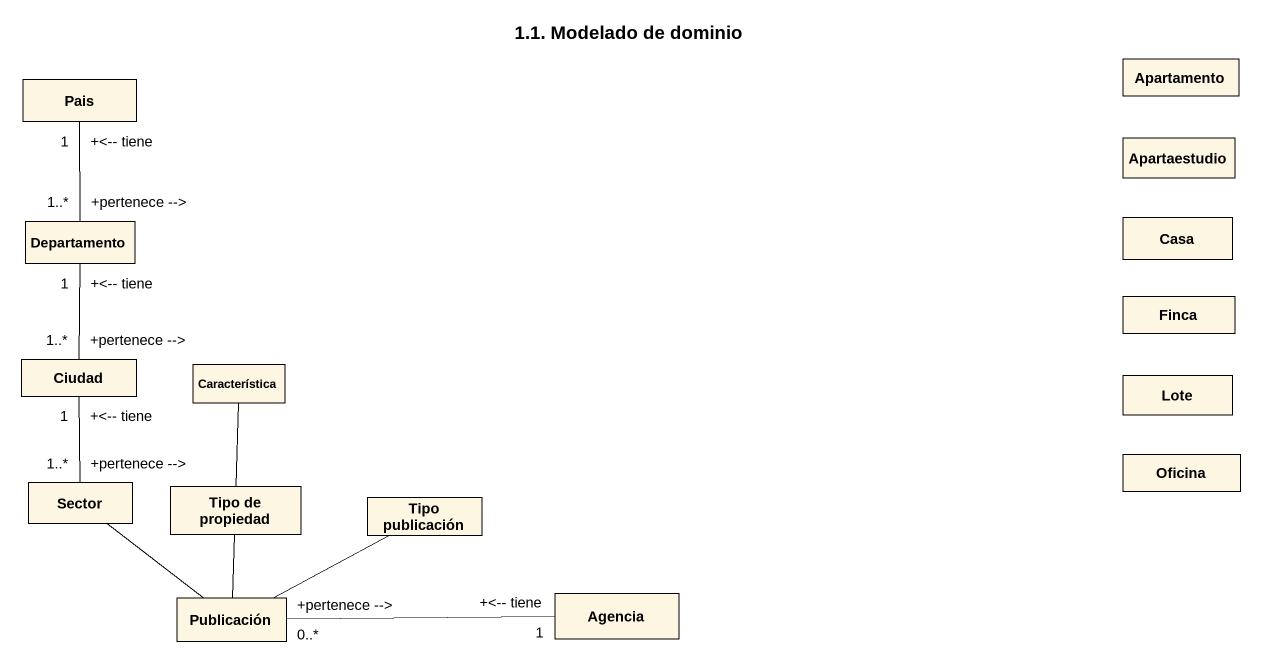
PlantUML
@startuml
title 1.1. Modelado de dominio
hide circle
hide empty members
class Pais
class Apartamento
class Apartaestudio
class Departamento
class Casa
class Finca
class Ciudad
class Característica
class Lote
class Sector
class "Tipo de propiedad" as Tipo_de_propiedad
class "Tipo publicación" as Tipo_publicación
class Oficina
class Publicación
class Agencia
Departamento "+pertenece -->\n1..*" -up- "+<-- tiene\n1" Pais
Ciudad "+pertenece -->\n1..*" -up- "+<-- tiene\n1" Departamento
Sector "+pertenece -->\n1..*" -up- "+<-- tiene\n1" Ciudad
Tipo_de_propiedad -up- Característica
Publicación -up- Sector
Publicación -up- Tipo_de_propiedad
Publicación -right- Tipo_publicación
Agencia "+<-- tiene\n1" -left- "+pertenece -->\n0..*" Publicación
@enduml
